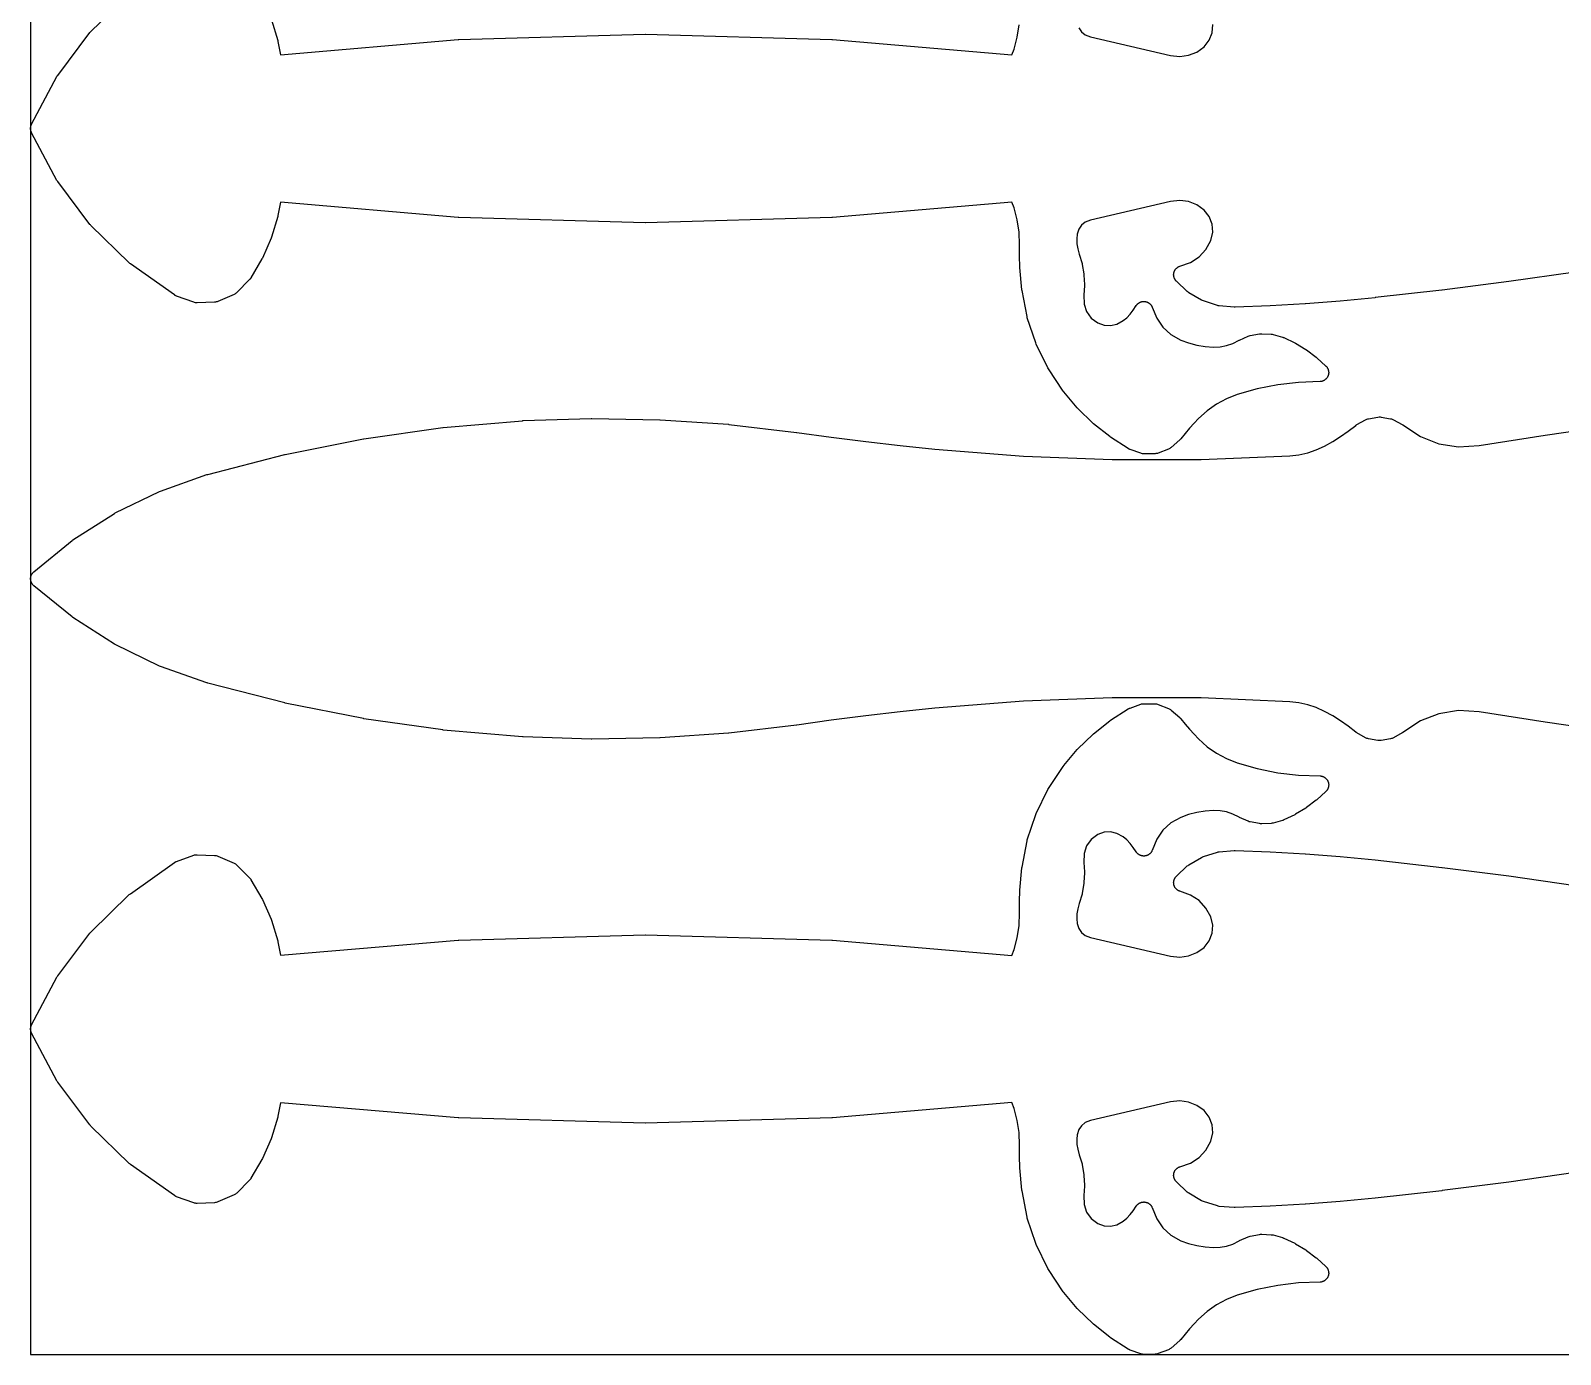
# Model space of a CAD drawing. Header units: metres. Extents: x 0 to 3000, y 0 to 1200.
# Drawn here: x 0 to 339.7, y 0 to 294 of the extents above; entities that cross this region are included whole.
import ezdxf

# ---------------------------------------------------------------- set-up
doc = ezdxf.new("R2010")
doc.units = ezdxf.units.M

msp = doc.modelspace()

# ---------------------------------------------------------------- linework, layer by layer
at = {"color": 7}
msp.add_lwpolyline([(0, 0), (3000, 0), (3000, 1200), (0, 1200), (0, 0)], close=True, dxfattribs=at)
at = {"color": 1}
for points in [[(342.98, 240.38), (328.22, 238.26), (328.19, 238.26), (313.4, 236.37), (313.37, 236.36), (298.56, 234.69), (298.54, 234.69), (298.53, 234.68), (290.81, 233.94), (290.77, 233.94), (283.04, 233.34), (283, 233.34), (275.26, 232.89), (275.22, 232.89), (267.47, 232.59), (267.45, 232.59), (267.42, 232.59), (267.35, 232.59), (267.28, 232.59), (267.25, 232.6), (267.23, 232.6), (263.94, 232.87), (263.72, 232.9), (263.5, 232.96), (260.4, 233.95), (260.19, 234.03), (259.99, 234.13), (257.18, 235.79), (257, 235.91), (256.82, 236.06), (254.43, 238.32), (254.37, 238.38), (254.31, 238.44), (254.3, 238.45), (254.29, 238.47), (254.24, 238.53), (254.19, 238.6), (254.18, 238.61), (254.17, 238.62), (254.13, 238.69), (254.08, 238.76), (254.07, 238.77), (254.07, 238.78), (254.03, 238.86), (253.99, 238.93), (253.98, 238.95), (253.98, 238.96), (253.95, 239.04), (253.91, 239.11), (253.91, 239.13), (253.91, 239.14), (253.88, 239.22), (253.86, 239.3), (253.86, 239.32), (253.85, 239.33), (253.84, 239.41), (253.82, 239.5), (253.82, 239.51), (253.82, 239.52), (253.81, 239.61), (253.8, 239.69), (253.8, 239.71), (253.8, 239.72), (253.8, 239.8), (253.81, 239.89), (253.81, 239.9), (253.81, 239.92), (253.82, 240), (253.83, 240.08), (253.83, 240.1), (253.83, 240.11), (253.85, 240.19), (253.87, 240.28), (253.87, 240.29), (253.87, 240.3), (253.9, 240.38), (253.92, 240.46), (253.93, 240.48), (253.93, 240.49), (253.97, 240.57), (254, 240.64), (254.01, 240.66), (254.01, 240.67), (254.05, 240.74), (254.09, 240.82), (254.1, 240.83), (254.11, 240.84), (254.16, 240.91), (254.2, 240.98), (254.21, 240.99), (254.22, 241), (254.28, 241.07), (254.33, 241.13), (254.34, 241.14), (254.35, 241.15), (254.41, 241.21), (254.47, 241.27), (254.48, 241.28), (254.49, 241.29), (254.56, 241.34), (254.62, 241.39), (254.63, 241.4), (254.64, 241.41), (254.72, 241.45), (254.78, 241.5), (254.8, 241.51), (254.81, 241.51), (254.88, 241.55), (254.96, 241.59), (254.97, 241.6), (254.99, 241.6), (255.06, 241.63), (255.14, 241.66), (257.54, 242.5), (259.43, 243.74), (260.97, 245.39), (262.07, 247.37), (262.5, 249.2), (262.37, 251), (261.72, 252.68), (260.54, 254.15), (258.95, 255.29), (257.13, 256.01), (255.2, 256.28), (253.1, 256.06), (235.32, 251.93), (234.17, 251.47), (233.34, 250.8), (232.74, 249.92), (232.39, 248.79), (232.29, 247.77), (232.33, 246.65), (232.51, 245.55), (232.85, 244.35), (233.46, 242.29), (233.51, 242.07), (233.86, 239.95), (233.89, 239.72), (234, 237.58), (233.99, 237.35), (233.86, 235.3), (233.91, 233.27), (234.48, 231.6), (235.51, 230.17), (236.97, 229.08), (238.36, 228.57), (239.8, 228.49), (241.22, 228.81), (242.6, 229.58), (243.37, 230.24), (244.15, 231.04), (244.84, 231.91), (245.5, 232.93), (245.51, 232.96), (245.53, 232.98), (245.57, 233.04), (245.61, 233.09), (245.63, 233.11), (245.65, 233.14), (245.69, 233.19), (245.74, 233.24), (245.76, 233.26), (245.78, 233.28), (245.83, 233.33), (245.88, 233.37), (245.91, 233.39), (245.93, 233.41), (245.98, 233.45), (246.04, 233.49), (246.06, 233.51), (246.09, 233.53), (246.15, 233.56), (246.21, 233.6), (246.23, 233.61), (246.26, 233.63), (246.32, 233.65), (246.38, 233.68), (246.41, 233.69), (246.44, 233.71), (246.5, 233.73), (246.57, 233.75), (246.59, 233.76), (246.62, 233.77), (246.69, 233.79), (246.76, 233.8), (246.78, 233.81), (246.81, 233.82), (246.88, 233.83), (246.95, 233.84), (246.98, 233.84), (247.01, 233.84), (247.08, 233.84), (247.14, 233.85), (247.17, 233.85), (247.2, 233.85), (247.27, 233.85), (247.34, 233.84), (247.37, 233.84), (247.4, 233.84), (247.47, 233.83), (247.54, 233.82), (247.56, 233.81), (247.59, 233.81), (247.66, 233.79), (247.73, 233.77), (247.75, 233.76), (247.78, 233.76), (247.85, 233.73), (247.91, 233.71), (247.94, 233.7), (247.97, 233.69), (248.03, 233.66), (248.09, 233.63), (248.12, 233.61), (248.14, 233.6), (248.2, 233.57), (248.26, 233.53), (248.28, 233.51), (248.31, 233.5), (248.36, 233.46), (248.42, 233.42), (248.44, 233.4), (248.47, 233.38), (248.52, 233.33), (248.57, 233.29), (248.59, 233.27), (248.61, 233.25), (248.66, 233.19), (248.7, 233.14), (248.72, 233.12), (248.74, 233.1), (248.78, 233.04), (248.82, 232.99), (248.84, 232.96), (248.85, 232.94), (248.89, 232.88), (248.93, 232.82), (248.94, 232.8), (248.95, 232.77), (248.98, 232.71), (249.01, 232.65), (249.02, 232.62), (249.03, 232.59), (250.03, 230.1), (251.41, 228.12), (253.2, 226.49), (255.4, 225.26), (257.11, 224.64), (258.93, 224.16), (260.79, 223.86), (262.65, 223.73), (264.12, 223.79), (265.54, 224.06), (266.92, 224.52), (268.34, 225.23), (268.38, 225.25), (268.43, 225.27), (270.38, 226.13), (270.59, 226.21), (270.82, 226.27), (272.89, 226.66), (273.12, 226.69), (273.35, 226.69), (275.45, 226.59), (275.68, 226.57), (275.91, 226.52), (277.96, 225.94), (278.02, 225.91), (278.09, 225.89), (278.12, 225.88), (278.15, 225.87), (278.21, 225.84), (278.27, 225.82), (280.69, 224.67), (280.87, 224.57), (283.16, 223.19), (283.32, 223.07), (285.46, 221.46), (285.61, 221.34), (287.58, 219.51), (287.58, 219.51), (287.59, 219.51), (287.65, 219.44), (287.72, 219.37), (287.72, 219.37), (287.72, 219.37), (287.78, 219.3), (287.84, 219.22), (287.84, 219.22), (287.85, 219.22), (287.9, 219.14), (287.95, 219.06), (287.95, 219.05), (287.95, 219.05), (288, 218.97), (288.04, 218.88), (288.04, 218.88), (288.04, 218.88), (288.08, 218.79), (288.11, 218.7), (288.12, 218.7), (288.12, 218.7), (288.14, 218.6), (288.17, 218.51), (288.17, 218.51), (288.17, 218.51), (288.19, 218.41), (288.21, 218.32), (288.21, 218.32), (288.21, 218.31), (288.21, 218.22), (288.22, 218.12), (288.22, 218.12), (288.22, 218.12), (288.22, 218.02), (288.22, 217.93), (288.22, 217.93), (288.22, 217.92), (288.21, 217.83), (288.2, 217.73), (288.2, 217.73), (288.2, 217.73), (288.18, 217.63), (288.16, 217.54), (288.16, 217.54), (288.16, 217.54), (288.13, 217.44), (288.1, 217.35), (288.1, 217.35), (288.1, 217.35), (288.06, 217.26), (288.02, 217.17), (288.02, 217.17), (288.02, 217.17), (287.98, 217.08), (287.93, 217), (287.93, 217), (287.93, 217), (287.87, 216.92), (287.82, 216.84), (287.82, 216.84), (287.82, 216.83), (287.75, 216.76), (287.69, 216.69), (287.69, 216.69), (287.69, 216.68), (287.62, 216.62), (287.55, 216.55), (287.55, 216.55), (287.55, 216.55), (287.47, 216.49), (287.4, 216.43), (287.4, 216.43), (287.39, 216.42), (287.31, 216.37), (287.24, 216.32), (287.23, 216.32), (287.23, 216.32), (287.15, 216.27), (287.06, 216.23), (287.06, 216.23), (287.06, 216.23), (286.97, 216.19), (286.88, 216.16), (286.88, 216.16), (286.87, 216.16), (286.78, 216.13), (286.69, 216.1), (286.69, 216.1), (286.69, 216.1), (286.59, 216.08), (286.5, 216.07), (286.5, 216.07), (286.49, 216.06), (286.4, 216.06), (286.3, 216.05), (286.3, 216.05), (286.3, 216.05), (281.55, 215.88), (276.93, 215.33), (272.36, 214.42), (267.89, 213.15), (265.52, 212.21), (263.3, 211.01), (261.25, 209.56), (259.33, 207.83), (258.33, 206.78), (257.32, 205.67), (256.35, 204.53), (255.39, 203.34), (255.34, 203.29), (255.3, 203.24), (255.28, 203.22), (255.26, 203.2), (255.21, 203.15), (255.16, 203.1), (253.26, 201.42), (253.12, 201.31), (252.97, 201.21), (252.82, 201.12), (252.65, 201.05), (250.35, 200.17), (250.19, 200.11), (250.02, 200.07), (249.84, 200.05), (249.67, 200.04), (247.21, 200), (247.03, 200.01), (246.85, 200.03), (246.67, 200.06), (246.5, 200.12), (244.12, 200.97), (244.08, 200.99), (244.05, 201), (243.99, 201.02), (243.99, 201.02), (243.93, 201.05), (243.9, 201.06), (243.87, 201.08), (243.82, 201.11), (243.76, 201.14), (243.73, 201.16), (243.7, 201.18), (239.8, 203.7), (239.64, 203.82), (236.02, 206.7), (235.87, 206.83), (232.54, 210.06), (232.41, 210.2), (229.41, 213.75), (229.4, 213.76), (229.38, 213.78), (229.34, 213.84), (229.29, 213.91), (229.28, 213.92), (229.27, 213.93), (225.99, 218.86), (225.86, 219.09), (223.27, 224.39), (223.17, 224.64), (221.31, 230.23), (221.24, 230.48), (220.13, 236.3), (220.12, 236.38), (220.1, 236.46), (219.85, 238.9), (219.84, 238.97), (219.67, 241.42), (219.67, 241.49), (219.58, 243.94), (219.58, 244.01), (219.59, 246.42), (219.48, 249.25), (219.07, 251.97), (218.36, 254.63), (217.85, 255.91), (178.05, 252.51), (177.94, 252.51), (136.55, 251.33), (136.44, 251.33), (95.05, 252.51), (94.93, 252.51), (55.46, 255.89), (54.92, 252.93), (54.87, 252.71), (53.47, 248.11), (53.39, 247.89), (51.46, 243.49), (51.36, 243.28), (48.93, 239.11), (48.9, 239.07), (48.87, 239.02), (48.85, 238.98), (48.82, 238.95), (48.79, 238.9), (48.76, 238.86), (48.73, 238.83), (48.7, 238.79), (48.66, 238.75), (48.63, 238.71), (45.79, 235.84), (45.65, 235.71), (45.5, 235.6), (45.34, 235.5), (45.17, 235.41), (41.59, 233.86), (41.41, 233.79), (41.23, 233.74), (41.05, 233.71), (40.86, 233.69), (36.96, 233.55), (36.77, 233.55), (36.58, 233.57), (36.4, 233.61), (36.21, 233.66), (32.42, 235.03), (32.35, 235.06), (32.28, 235.08), (32.26, 235.09), (32.24, 235.1), (32.17, 235.14), (32.1, 235.17), (32.08, 235.19), (32.06, 235.2), (32, 235.24), (31.94, 235.28), (22.16, 242.2), (22.03, 242.3), (21.92, 242.4), (13.38, 250.71), (13.27, 250.83), (13.17, 250.95), (6.02, 260.48), (5.93, 260.6), (5.85, 260.74), (0.23, 271.32), (0.19, 271.41), (0.15, 271.49), (0.15, 271.5), (0.15, 271.5), (0.12, 271.59), (0.09, 271.68), (0.09, 271.68), (0.08, 271.69), (0.06, 271.78), (0.04, 271.87), (0.04, 271.87), (0.04, 271.88), (0.02, 271.97), (0.01, 272.06), (0.01, 272.07), (0.01, 272.07), (0, 272.16), (0, 272.26), (0, 272.26), (0, 272.27), (0, 272.36), (0.01, 272.45), (0.01, 272.46), (0.01, 272.46), (0.02, 272.56), (0.04, 272.65), (0.04, 272.65), (0.04, 272.66), (0.06, 272.75), (0.08, 272.84), (0.09, 272.84), (0.09, 272.85), (0.12, 272.93), (0.15, 273.02), (0.15, 273.03), (0.15, 273.03), (0.19, 273.12), (0.23, 273.2), (5.85, 283.79), (5.93, 283.92), (6.02, 284.05), (13.17, 293.58), (13.27, 293.7), (13.38, 293.81), (21.92, 302.12)], [(53.47, 296.42), (54.87, 291.82), (54.92, 291.59), (55.46, 288.64), (94.93, 292.01), (95.05, 292.02), (136.44, 293.19), (136.55, 293.19), (177.94, 292.02), (178.05, 292.01), (217.85, 288.61), (218.36, 289.9), (219.07, 292.55), (219.48, 295.27)], [(232.74, 294.6), (233.34, 293.72), (234.17, 293.05), (235.32, 292.59), (253.1, 288.47), (255.2, 288.24), (257.13, 288.51), (258.95, 289.23), (260.54, 290.37), (261.72, 291.84), (262.37, 293.52), (262.5, 295.32)], [(351.08, 138.26), (336.32, 140.38), (336.29, 140.38), (321.67, 142.7), (317.08, 142.97), (312.71, 142.28), (308.58, 140.68), (304.66, 138.11), (304.61, 138.07), (304.55, 138.04), (302.62, 136.94), (302.47, 136.87), (302.31, 136.8), (302.14, 136.75), (301.97, 136.71), (299.85, 136.35), (299.62, 136.32), (299.4, 136.32), (299.17, 136.35), (297.05, 136.71), (296.88, 136.75), (296.72, 136.8), (296.56, 136.87), (296.4, 136.94), (294.47, 138.04), (294.43, 138.06), (294.39, 138.09), (294.35, 138.12), (294.31, 138.14), (294.27, 138.17), (294.23, 138.2), (292.56, 139.51), (290.86, 140.69), (289.11, 141.79), (287.33, 142.79), (285.48, 143.64), (283.57, 144.28), (281.61, 144.72), (279.57, 144.95), (259.88, 145.78), (240.15, 145.81), (220.44, 145.05), (200.75, 143.5), (193.09, 142.7), (185.42, 141.81), (177.77, 140.84), (170.11, 139.77), (170.09, 139.77), (170.07, 139.77), (155.03, 137.98), (154.93, 137.97), (139.82, 136.94), (139.72, 136.93), (124.58, 136.66), (124.48, 136.66), (109.34, 137.15), (109.28, 137.16), (109.23, 137.16), (91.61, 138.67), (91.5, 138.68), (74, 141.17), (73.89, 141.19), (56.55, 144.65), (56.44, 144.67), (39.32, 149.09), (39.23, 149.11), (39.15, 149.14), (28.82, 152.77), (28.61, 152.86), (18.8, 157.65), (18.6, 157.76), (9.4, 163.65), (9.21, 163.78), (0.73, 170.71), (0.73, 170.72), (0.73, 170.72), (0.66, 170.78), (0.59, 170.84), (0.59, 170.85), (0.58, 170.85), (0.52, 170.92), (0.46, 170.99), (0.45, 170.99), (0.45, 171), (0.4, 171.07), (0.34, 171.15), (0.34, 171.15), (0.33, 171.15), (0.29, 171.23), (0.24, 171.32), (0.24, 171.32), (0.23, 171.32), (0.19, 171.41), (0.15, 171.49), (0.15, 171.5), (0.15, 171.5), (0.12, 171.59), (0.09, 171.68), (0.09, 171.68), (0.08, 171.69), (0.06, 171.78), (0.04, 171.87), (0.04, 171.87), (0.04, 171.88), (0.02, 171.97), (0.01, 172.06), (0.01, 172.07), (0.01, 172.07), (0, 172.16), (0, 172.26), (0, 172.26), (0, 172.27), (0, 172.36), (0.01, 172.45), (0.01, 172.46), (0.01, 172.46), (0.02, 172.56), (0.04, 172.65), (0.04, 172.65), (0.04, 172.66), (0.06, 172.75), (0.08, 172.84), (0.09, 172.84), (0.09, 172.85), (0.12, 172.93), (0.15, 173.02), (0.15, 173.03), (0.15, 173.03), (0.19, 173.12), (0.23, 173.2), (0.24, 173.2), (0.24, 173.21), (0.29, 173.29), (0.33, 173.37), (0.34, 173.37), (0.34, 173.38), (0.4, 173.45), (0.45, 173.53), (0.45, 173.53), (0.46, 173.53), (0.52, 173.6), (0.58, 173.67), (0.59, 173.68), (0.59, 173.68), (0.66, 173.74), (0.73, 173.81), (0.73, 173.81), (0.73, 173.81), (9.21, 180.74), (9.4, 180.88), (18.6, 186.76), (18.8, 186.88), (28.61, 191.66), (28.82, 191.75), (39.15, 195.39), (39.23, 195.41), (39.32, 195.44), (56.44, 199.85), (56.55, 199.88), (73.89, 203.33), (74, 203.35), (91.5, 205.84), (91.61, 205.85), (109.23, 207.36), (109.28, 207.37), (109.34, 207.37), (124.48, 207.86), (124.58, 207.86), (139.72, 207.59), (139.82, 207.59), (154.93, 206.56), (155.03, 206.55), (170.07, 204.76), (170.09, 204.75), (170.11, 204.75), (177.77, 203.69), (185.42, 202.71), (193.09, 201.82), (200.75, 201.02), (220.44, 199.48), (240.15, 198.72), (259.88, 198.75), (279.57, 199.57), (281.61, 199.8), (283.57, 200.24), (285.48, 200.88), (287.33, 201.74), (289.11, 202.73), (290.86, 203.83), (292.56, 205.02), (294.23, 206.32), (294.27, 206.35), (294.31, 206.38), (294.35, 206.41), (294.39, 206.44), (294.43, 206.46), (294.47, 206.49), (296.4, 207.58), (296.56, 207.66), (296.72, 207.72), (296.88, 207.77), (297.05, 207.81), (299.17, 208.17), (299.4, 208.2), (299.62, 208.2), (299.85, 208.17), (301.97, 207.81), (302.14, 207.77), (302.31, 207.72), (302.47, 207.66), (302.62, 207.58), (304.55, 206.49), (304.61, 206.45), (304.66, 206.42), (308.58, 203.84), (312.71, 202.25), (317.08, 201.56), (321.67, 201.82), (336.29, 204.14), (336.32, 204.14), (351.08, 206.26)], [(342.98, 40.38), (328.22, 38.26), (328.19, 38.26), (313.4, 36.37), (313.37, 36.36), (298.56, 34.69), (298.54, 34.69), (298.53, 34.68), (290.81, 33.94), (290.77, 33.94), (283.04, 33.34), (283, 33.34), (275.26, 32.89), (275.22, 32.89), (267.47, 32.59), (267.45, 32.59), (267.42, 32.59), (267.35, 32.59), (267.28, 32.59), (267.25, 32.6), (267.23, 32.6), (263.94, 32.87), (263.72, 32.9), (263.5, 32.96), (260.4, 33.95), (260.19, 34.03), (259.99, 34.13), (257.18, 35.79), (257, 35.91), (256.82, 36.06), (254.43, 38.32), (254.37, 38.38), (254.31, 38.44), (254.3, 38.45), (254.29, 38.47), (254.24, 38.53), (254.19, 38.6), (254.18, 38.61), (254.17, 38.62), (254.13, 38.69), (254.08, 38.76), (254.07, 38.77), (254.07, 38.78), (254.03, 38.86), (253.99, 38.93), (253.98, 38.95), (253.98, 38.96), (253.95, 39.04), (253.91, 39.11), (253.91, 39.13), (253.91, 39.14), (253.88, 39.22), (253.86, 39.3), (253.86, 39.32), (253.85, 39.33), (253.84, 39.41), (253.82, 39.5), (253.82, 39.51), (253.82, 39.52), (253.81, 39.61), (253.8, 39.69), (253.8, 39.71), (253.8, 39.72), (253.8, 39.8), (253.81, 39.89), (253.81, 39.9), (253.81, 39.92), (253.82, 40), (253.83, 40.08), (253.83, 40.1), (253.83, 40.11), (253.85, 40.19), (253.87, 40.28), (253.87, 40.29), (253.87, 40.3), (253.9, 40.38), (253.92, 40.46), (253.93, 40.48), (253.93, 40.49), (253.97, 40.57), (254, 40.64), (254.01, 40.66), (254.01, 40.67), (254.05, 40.74), (254.09, 40.82), (254.1, 40.83), (254.11, 40.84), (254.16, 40.91), (254.2, 40.98), (254.21, 40.99), (254.22, 41), (254.28, 41.07), (254.33, 41.13), (254.34, 41.14), (254.35, 41.15), (254.41, 41.21), (254.47, 41.27), (254.48, 41.28), (254.49, 41.29), (254.56, 41.34), (254.62, 41.39), (254.63, 41.4), (254.64, 41.41), (254.72, 41.45), (254.78, 41.5), (254.8, 41.51), (254.81, 41.51), (254.88, 41.55), (254.96, 41.59), (254.97, 41.6), (254.99, 41.6), (255.06, 41.63), (255.14, 41.66), (257.54, 42.5), (259.43, 43.74), (260.97, 45.39), (262.07, 47.37), (262.5, 49.2), (262.37, 51), (261.72, 52.68), (260.54, 54.15), (258.95, 55.29), (257.13, 56.01), (255.2, 56.28), (253.1, 56.06), (235.32, 51.93), (234.17, 51.47), (233.34, 50.8), (232.74, 49.92), (232.39, 48.79), (232.29, 47.77), (232.33, 46.65), (232.51, 45.55), (232.85, 44.35), (233.46, 42.29), (233.51, 42.07), (233.86, 39.95), (233.89, 39.72), (234, 37.58), (233.99, 37.35), (233.86, 35.3), (233.91, 33.27), (234.48, 31.6), (235.51, 30.17), (236.97, 29.08), (238.36, 28.57), (239.8, 28.49), (241.22, 28.81), (242.6, 29.58), (243.37, 30.24), (244.15, 31.04), (244.84, 31.91), (245.5, 32.93), (245.51, 32.96), (245.53, 32.98), (245.57, 33.04), (245.61, 33.09), (245.63, 33.11), (245.65, 33.14), (245.69, 33.19), (245.74, 33.24), (245.76, 33.26), (245.78, 33.28), (245.83, 33.33), (245.88, 33.37), (245.91, 33.39), (245.93, 33.41), (245.98, 33.45), (246.04, 33.49), (246.06, 33.51), (246.09, 33.53), (246.15, 33.56), (246.21, 33.6), (246.23, 33.61), (246.26, 33.63), (246.32, 33.65), (246.38, 33.68), (246.41, 33.69), (246.44, 33.71), (246.5, 33.73), (246.57, 33.75), (246.59, 33.76), (246.62, 33.77), (246.69, 33.79), (246.76, 33.8), (246.78, 33.81), (246.81, 33.82), (246.88, 33.83), (246.95, 33.84), (246.98, 33.84), (247.01, 33.84), (247.08, 33.84), (247.14, 33.85), (247.17, 33.85), (247.2, 33.85), (247.27, 33.85), (247.34, 33.84), (247.37, 33.84), (247.4, 33.84), (247.47, 33.83), (247.54, 33.82), (247.56, 33.81), (247.59, 33.81), (247.66, 33.79), (247.73, 33.77), (247.75, 33.76), (247.78, 33.76), (247.85, 33.73), (247.91, 33.71), (247.94, 33.7), (247.97, 33.69), (248.03, 33.66), (248.09, 33.63), (248.12, 33.61), (248.14, 33.6), (248.2, 33.57), (248.26, 33.53), (248.28, 33.51), (248.31, 33.5), (248.36, 33.46), (248.42, 33.42), (248.44, 33.4), (248.47, 33.38), (248.52, 33.33), (248.57, 33.29), (248.59, 33.27), (248.61, 33.25), (248.66, 33.19), (248.7, 33.14), (248.72, 33.12), (248.74, 33.1), (248.78, 33.04), (248.82, 32.99), (248.84, 32.96), (248.85, 32.94), (248.89, 32.88), (248.93, 32.82), (248.94, 32.8), (248.95, 32.77), (248.98, 32.71), (249.01, 32.65), (249.02, 32.62), (249.03, 32.59), (250.03, 30.1), (251.41, 28.12), (253.2, 26.49), (255.4, 25.26), (257.11, 24.64), (258.93, 24.16), (260.79, 23.86), (262.65, 23.73), (264.12, 23.79), (265.54, 24.06), (266.92, 24.52), (268.34, 25.23), (268.38, 25.25), (268.43, 25.27), (270.38, 26.13), (270.59, 26.21), (270.82, 26.27), (272.89, 26.66), (273.12, 26.69), (273.35, 26.69), (275.45, 26.59), (275.68, 26.57), (275.91, 26.52), (277.96, 25.94), (278.02, 25.91), (278.09, 25.89), (278.12, 25.88), (278.15, 25.87), (278.21, 25.84), (278.27, 25.82), (280.69, 24.67), (280.87, 24.57), (283.16, 23.19), (283.32, 23.07), (285.46, 21.46), (285.61, 21.34), (287.58, 19.51), (287.58, 19.51), (287.59, 19.51), (287.65, 19.44), (287.72, 19.37), (287.72, 19.37), (287.72, 19.37), (287.78, 19.3), (287.84, 19.22), (287.84, 19.22), (287.85, 19.22), (287.9, 19.14), (287.95, 19.06), (287.95, 19.05), (287.95, 19.05), (288, 18.97), (288.04, 18.88), (288.04, 18.88), (288.04, 18.88), (288.08, 18.79), (288.11, 18.7), (288.12, 18.7), (288.12, 18.7), (288.14, 18.6), (288.17, 18.51), (288.17, 18.51), (288.17, 18.51), (288.19, 18.41), (288.21, 18.32), (288.21, 18.32), (288.21, 18.31), (288.21, 18.22), (288.22, 18.12), (288.22, 18.12), (288.22, 18.12), (288.22, 18.02), (288.22, 17.93), (288.22, 17.93), (288.22, 17.92), (288.21, 17.83), (288.2, 17.73), (288.2, 17.73), (288.2, 17.73), (288.18, 17.63), (288.16, 17.54), (288.16, 17.54), (288.16, 17.54), (288.13, 17.44), (288.1, 17.35), (288.1, 17.35), (288.1, 17.35), (288.06, 17.26), (288.02, 17.17), (288.02, 17.17), (288.02, 17.17), (287.98, 17.08), (287.93, 17), (287.93, 17), (287.93, 17), (287.87, 16.92), (287.82, 16.84), (287.82, 16.84), (287.82, 16.83), (287.75, 16.76), (287.69, 16.69), (287.69, 16.69), (287.69, 16.68), (287.62, 16.62), (287.55, 16.55), (287.55, 16.55), (287.55, 16.55), (287.47, 16.49), (287.4, 16.43), (287.4, 16.43), (287.39, 16.42), (287.31, 16.37), (287.24, 16.32), (287.23, 16.32), (287.23, 16.32), (287.15, 16.27), (287.06, 16.23), (287.06, 16.23), (287.06, 16.23), (286.97, 16.19), (286.88, 16.16), (286.88, 16.16), (286.87, 16.16), (286.78, 16.13), (286.69, 16.1), (286.69, 16.1), (286.69, 16.1), (286.59, 16.08), (286.5, 16.07), (286.5, 16.07), (286.49, 16.06), (286.4, 16.06), (286.3, 16.05), (286.3, 16.05), (286.3, 16.05), (281.55, 15.88), (276.93, 15.33), (272.36, 14.42), (267.89, 13.15), (265.52, 12.21), (263.3, 11.01), (261.25, 9.56), (259.33, 7.83), (258.33, 6.78), (257.32, 5.67), (256.35, 4.53), (255.39, 3.34), (255.34, 3.29), (255.3, 3.24), (255.28, 3.22), (255.26, 3.2), (255.21, 3.15), (255.16, 3.1), (253.26, 1.42), (253.12, 1.31), (252.97, 1.21), (252.82, 1.12), (252.65, 1.05), (250.35, 0.17), (250.19, 0.11), (250.02, 0.07), (249.84, 0.05), (249.67, 0.04), (247.21, 0), (247.03, 0.01), (246.85, 0.03), (246.67, 0.06), (246.5, 0.12), (244.12, 0.97), (244.08, 0.99), (244.05, 1), (243.99, 1.02), (243.99, 1.02), (243.93, 1.05), (243.9, 1.06), (243.87, 1.08), (243.82, 1.11), (243.76, 1.14), (243.73, 1.16), (243.7, 1.18), (239.8, 3.7), (239.64, 3.82), (236.02, 6.7), (235.87, 6.83), (232.54, 10.06), (232.41, 10.2), (229.41, 13.75), (229.4, 13.76), (229.38, 13.78), (229.34, 13.84), (229.29, 13.91), (229.28, 13.92), (229.27, 13.93), (225.99, 18.86), (225.86, 19.09), (223.27, 24.39), (223.17, 24.64), (221.31, 30.23), (221.24, 30.48), (220.13, 36.3), (220.12, 36.38), (220.1, 36.46), (219.85, 38.9), (219.84, 38.97), (219.67, 41.42), (219.67, 41.49), (219.58, 43.94), (219.58, 44.01), (219.59, 46.42), (219.48, 49.25), (219.07, 51.97), (218.36, 54.63), (217.85, 55.91), (178.05, 52.51), (177.94, 52.51), (136.55, 51.33), (136.44, 51.33), (95.05, 52.51), (94.93, 52.51), (55.46, 55.89), (54.92, 52.93), (54.87, 52.71), (53.47, 48.11), (53.39, 47.89), (51.46, 43.49), (51.36, 43.28), (48.93, 39.11), (48.9, 39.07), (48.87, 39.02), (48.85, 38.98), (48.82, 38.95), (48.79, 38.9), (48.76, 38.86), (48.73, 38.83), (48.7, 38.79), (48.66, 38.75), (48.63, 38.71), (45.79, 35.84), (45.65, 35.71), (45.5, 35.6), (45.34, 35.5), (45.17, 35.41), (41.59, 33.86), (41.41, 33.79), (41.23, 33.74), (41.05, 33.71), (40.86, 33.69), (36.96, 33.55), (36.77, 33.55), (36.58, 33.57), (36.4, 33.61), (36.21, 33.66), (32.42, 35.03), (32.35, 35.06), (32.28, 35.08), (32.26, 35.09), (32.24, 35.1), (32.17, 35.14), (32.1, 35.17), (32.08, 35.19), (32.06, 35.2), (32, 35.24), (31.94, 35.28), (22.16, 42.2), (22.03, 42.3), (21.92, 42.4), (13.38, 50.71), (13.27, 50.83), (13.17, 50.95), (6.02, 60.48), (5.93, 60.6), (5.85, 60.74), (0.23, 71.32), (0.19, 71.41), (0.15, 71.49), (0.15, 71.5), (0.15, 71.5), (0.12, 71.59), (0.09, 71.68), (0.09, 71.68), (0.08, 71.69), (0.06, 71.78), (0.04, 71.87), (0.04, 71.87), (0.04, 71.88), (0.02, 71.97), (0.01, 72.06), (0.01, 72.07), (0.01, 72.07), (0, 72.16), (0, 72.26), (0, 72.26), (0, 72.27), (0, 72.36), (0.01, 72.45), (0.01, 72.46), (0.01, 72.46), (0.02, 72.56), (0.04, 72.65), (0.04, 72.65), (0.04, 72.66), (0.06, 72.75), (0.08, 72.84), (0.09, 72.84), (0.09, 72.85), (0.12, 72.93), (0.15, 73.02), (0.15, 73.03), (0.15, 73.03), (0.19, 73.12), (0.23, 73.2), (5.85, 83.79), (5.93, 83.92), (6.02, 84.05), (13.17, 93.58), (13.27, 93.7), (13.38, 93.81), (21.92, 102.12), (22.03, 102.22), (22.16, 102.32), (31.94, 109.25), (32, 109.29), (32.06, 109.33), (32.08, 109.34), (32.1, 109.35), (32.17, 109.38), (32.24, 109.42), (32.26, 109.43), (32.28, 109.44), (32.35, 109.47), (32.42, 109.5), (36.21, 110.86), (36.4, 110.92), (36.58, 110.95), (36.77, 110.97), (36.96, 110.98), (40.86, 110.83), (41.05, 110.82), (41.23, 110.78), (41.41, 110.73), (41.59, 110.67), (45.17, 109.11), (45.34, 109.03), (45.5, 108.93), (45.65, 108.81), (45.79, 108.68), (48.63, 105.81), (48.66, 105.77), (48.7, 105.73), (48.73, 105.7), (48.76, 105.66), (48.79, 105.62), (48.82, 105.58), (48.85, 105.54), (48.87, 105.51), (48.9, 105.46), (48.93, 105.41), (51.36, 101.25), (51.46, 101.04), (53.39, 96.63), (53.47, 96.42), (54.87, 91.82), (54.92, 91.59), (55.46, 88.64), (94.93, 92.01), (95.05, 92.02), (136.44, 93.19), (136.55, 93.19), (177.94, 92.02), (178.05, 92.01), (217.85, 88.61), (218.36, 89.9), (219.07, 92.55), (219.48, 95.27), (219.59, 98.1), (219.58, 100.52), (219.58, 100.59), (219.67, 103.04), (219.67, 103.11), (219.84, 105.55), (219.85, 105.62), (220.1, 108.06), (220.12, 108.14), (220.13, 108.23), (221.24, 114.04), (221.31, 114.3), (223.17, 119.89), (223.27, 120.13), (225.86, 125.43), (225.99, 125.66), (229.27, 130.59), (229.28, 130.6), (229.29, 130.62), (229.34, 130.68), (229.38, 130.75), (229.4, 130.76), (229.41, 130.77), (232.41, 134.32), (232.54, 134.46), (235.87, 137.69), (236.02, 137.82), (239.64, 140.71), (239.8, 140.82), (243.7, 143.35), (243.73, 143.37), (243.76, 143.38), (243.82, 143.41), (243.87, 143.45), (243.9, 143.46), (243.93, 143.48), (243.99, 143.5), (244.05, 143.53), (244.08, 143.54), (244.12, 143.55), (246.5, 144.41), (246.67, 144.46), (246.85, 144.5), (247.03, 144.52), (247.21, 144.52), (249.67, 144.49), (249.84, 144.48), (250.02, 144.45), (250.19, 144.41), (250.35, 144.36), (252.65, 143.47), (252.82, 143.4), (252.97, 143.32), (253.12, 143.22), (253.26, 143.1), (255.16, 141.42), (255.21, 141.37), (255.26, 141.33), (255.28, 141.3), (255.3, 141.28), (255.34, 141.23), (255.39, 141.18), (256.35, 139.99), (257.32, 138.85), (258.33, 137.74), (259.33, 136.69), (261.25, 134.97), (263.3, 133.52), (265.52, 132.32), (267.89, 131.38), (272.36, 130.1), (276.93, 129.19), (281.55, 128.65), (286.3, 128.48), (286.3, 128.48), (286.3, 128.48), (286.4, 128.47), (286.49, 128.46), (286.5, 128.46), (286.5, 128.46), (286.59, 128.44), (286.69, 128.42), (286.69, 128.42), (286.69, 128.42), (286.78, 128.4), (286.87, 128.37), (286.88, 128.37), (286.88, 128.37), (286.97, 128.33), (287.06, 128.3), (287.06, 128.29), (287.06, 128.29), (287.15, 128.25), (287.23, 128.21), (287.23, 128.2), (287.24, 128.2), (287.31, 128.15), (287.39, 128.1), (287.4, 128.1), (287.4, 128.1), (287.47, 128.04), (287.55, 127.98), (287.55, 127.97), (287.55, 127.97), (287.62, 127.91), (287.69, 127.84), (287.69, 127.84), (287.69, 127.84), (287.75, 127.76), (287.82, 127.69), (287.82, 127.69), (287.82, 127.68), (287.87, 127.61), (287.93, 127.53), (287.93, 127.53), (287.93, 127.52), (287.98, 127.44), (288.02, 127.36), (288.02, 127.35), (288.02, 127.35), (288.06, 127.26), (288.1, 127.18), (288.1, 127.17), (288.1, 127.17), (288.13, 127.08), (288.16, 126.99), (288.16, 126.99), (288.16, 126.98), (288.18, 126.89), (288.2, 126.8), (288.2, 126.79), (288.2, 126.79), (288.21, 126.7), (288.22, 126.6), (288.22, 126.6), (288.22, 126.6), (288.22, 126.5), (288.22, 126.41), (288.22, 126.4), (288.22, 126.4), (288.21, 126.3), (288.21, 126.21), (288.21, 126.21), (288.21, 126.2), (288.19, 126.11), (288.17, 126.02), (288.17, 126.01), (288.17, 126.01), (288.14, 125.92), (288.12, 125.83), (288.12, 125.83), (288.11, 125.82), (288.08, 125.73), (288.04, 125.65), (288.04, 125.64), (288.04, 125.64), (288, 125.56), (287.95, 125.47), (287.95, 125.47), (287.95, 125.47), (287.9, 125.39), (287.85, 125.31), (287.84, 125.3), (287.84, 125.3), (287.78, 125.23), (287.72, 125.15), (287.72, 125.15), (287.72, 125.15), (287.65, 125.08), (287.59, 125.01), (287.58, 125.01), (287.58, 125.01), (285.61, 123.19), (285.46, 123.06), (283.32, 121.45), (283.16, 121.34), (280.87, 119.95), (280.69, 119.86), (278.27, 118.71), (278.21, 118.68), (278.15, 118.65), (278.12, 118.64), (278.09, 118.63), (278.02, 118.61), (277.96, 118.59), (275.91, 118.01), (275.68, 117.95), (275.45, 117.93), (273.35, 117.84), (273.12, 117.84), (272.89, 117.87), (270.82, 118.25), (270.59, 118.31), (270.38, 118.39), (268.43, 119.25), (268.38, 119.28), (268.34, 119.29), (266.92, 120.01), (265.54, 120.47), (264.12, 120.73), (262.65, 120.8), (260.79, 120.67), (258.93, 120.36), (257.11, 119.88), (255.4, 119.26), (253.2, 118.03), (251.41, 116.41), (250.03, 114.42), (249.03, 111.93), (249.02, 111.91), (249.01, 111.88), (248.98, 111.82), (248.95, 111.75), (248.94, 111.73), (248.93, 111.7), (248.89, 111.64), (248.85, 111.58), (248.84, 111.56), (248.82, 111.54), (248.78, 111.48), (248.74, 111.42), (248.72, 111.4), (248.7, 111.38), (248.66, 111.33), (248.61, 111.28), (248.59, 111.26), (248.57, 111.24), (248.52, 111.19), (248.47, 111.14), (248.44, 111.13), (248.42, 111.11), (248.36, 111.07), (248.31, 111.03), (248.28, 111.01), (248.26, 110.99), (248.2, 110.96), (248.14, 110.92), (248.12, 110.91), (248.09, 110.9), (248.03, 110.87), (247.97, 110.84), (247.94, 110.83), (247.91, 110.81), (247.85, 110.79), (247.78, 110.77), (247.75, 110.76), (247.73, 110.75), (247.66, 110.74), (247.59, 110.72), (247.56, 110.71), (247.54, 110.71), (247.47, 110.7), (247.4, 110.69), (247.37, 110.68), (247.34, 110.68), (247.27, 110.68), (247.2, 110.67), (247.17, 110.68), (247.14, 110.67), (247.08, 110.68), (247.01, 110.68), (246.98, 110.69), (246.95, 110.69), (246.88, 110.7), (246.81, 110.71), (246.78, 110.71), (246.76, 110.72), (246.69, 110.74), (246.62, 110.75), (246.59, 110.76), (246.57, 110.77), (246.5, 110.79), (246.44, 110.82), (246.41, 110.83), (246.38, 110.84), (246.32, 110.87), (246.26, 110.9), (246.23, 110.91), (246.21, 110.93), (246.15, 110.96), (246.09, 111), (246.06, 111.01), (246.04, 111.03), (245.98, 111.07), (245.93, 111.11), (245.91, 111.13), (245.88, 111.15), (245.83, 111.2), (245.78, 111.24), (245.76, 111.26), (245.74, 111.28), (245.69, 111.34), (245.65, 111.39), (245.63, 111.41), (245.61, 111.43), (245.57, 111.49), (245.53, 111.54), (245.51, 111.57), (245.5, 111.59), (244.84, 112.61), (244.15, 113.48), (243.37, 114.28), (242.6, 114.94), (241.22, 115.72), (239.8, 116.04), (238.36, 115.95), (236.97, 115.45), (235.51, 114.36), (234.48, 112.92), (233.91, 111.25), (233.86, 109.23), (233.99, 107.18), (234, 106.94), (233.89, 104.8), (233.86, 104.57), (233.51, 102.46), (233.46, 102.23), (232.85, 100.17), (232.51, 98.98), (232.33, 97.87), (232.29, 96.76), (232.39, 95.73), (232.74, 94.6), (233.34, 93.72), (234.17, 93.05), (235.32, 92.59), (253.1, 88.47), (255.2, 88.24), (257.13, 88.51), (258.95, 89.23), (260.54, 90.37), (261.72, 91.84), (262.37, 93.52), (262.5, 95.32), (262.07, 97.15), (260.97, 99.13), (259.43, 100.78), (257.54, 102.02), (255.14, 102.86), (255.06, 102.89), (254.99, 102.92), (254.97, 102.93), (254.96, 102.93), (254.88, 102.97), (254.81, 103.01), (254.8, 103.02), (254.78, 103.03), (254.72, 103.07), (254.64, 103.12), (254.63, 103.13), (254.62, 103.13), (254.56, 103.19), (254.49, 103.24), (254.48, 103.25), (254.47, 103.26), (254.41, 103.32), (254.35, 103.37), (254.34, 103.38), (254.33, 103.39), (254.28, 103.46), (254.22, 103.52), (254.21, 103.53), (254.2, 103.55), (254.16, 103.61), (254.11, 103.68), (254.1, 103.7), (254.09, 103.71), (254.05, 103.78), (254.01, 103.85), (254.01, 103.87), (254, 103.88), (253.97, 103.96), (253.93, 104.03), (253.93, 104.05), (253.92, 104.06), (253.9, 104.14), (253.87, 104.22), (253.87, 104.23), (253.87, 104.25), (253.85, 104.33), (253.83, 104.41), (253.83, 104.43), (253.83, 104.44), (253.82, 104.52), (253.81, 104.61), (253.81, 104.62), (253.81, 104.64), (253.8, 104.72), (253.8, 104.8), (253.8, 104.82), (253.8, 104.83), (253.81, 104.92), (253.82, 105), (253.82, 105.01), (253.82, 105.03), (253.84, 105.11), (253.85, 105.19), (253.86, 105.21), (253.86, 105.22), (253.88, 105.3), (253.91, 105.38), (253.91, 105.39), (253.91, 105.41), (253.95, 105.49), (253.98, 105.56), (253.98, 105.58), (253.99, 105.59), (254.03, 105.66), (254.07, 105.74), (254.07, 105.75), (254.08, 105.76), (254.13, 105.83), (254.17, 105.9), (254.18, 105.92), (254.19, 105.93), (254.24, 105.99), (254.29, 106.06), (254.3, 106.07), (254.31, 106.08), (254.37, 106.14), (254.43, 106.2), (256.82, 108.47), (257, 108.61), (257.18, 108.74), (259.99, 110.39), (260.19, 110.49), (260.4, 110.57), (263.5, 111.56), (263.72, 111.62), (263.94, 111.65), (267.23, 111.93), (267.25, 111.93), (267.28, 111.93), (267.35, 111.93), (267.42, 111.93), (267.45, 111.93), (267.47, 111.93), (275.22, 111.63), (275.26, 111.63), (283, 111.18), (283.04, 111.18), (290.77, 110.59), (290.81, 110.58), (298.53, 109.84), (298.54, 109.84), (298.56, 109.84), (313.37, 108.16), (313.4, 108.16), (328.19, 106.26), (328.22, 106.26), (342.98, 104.14)]]:
    msp.add_lwpolyline(points, dxfattribs=at)

doc.saveas('drawing.dxf')
